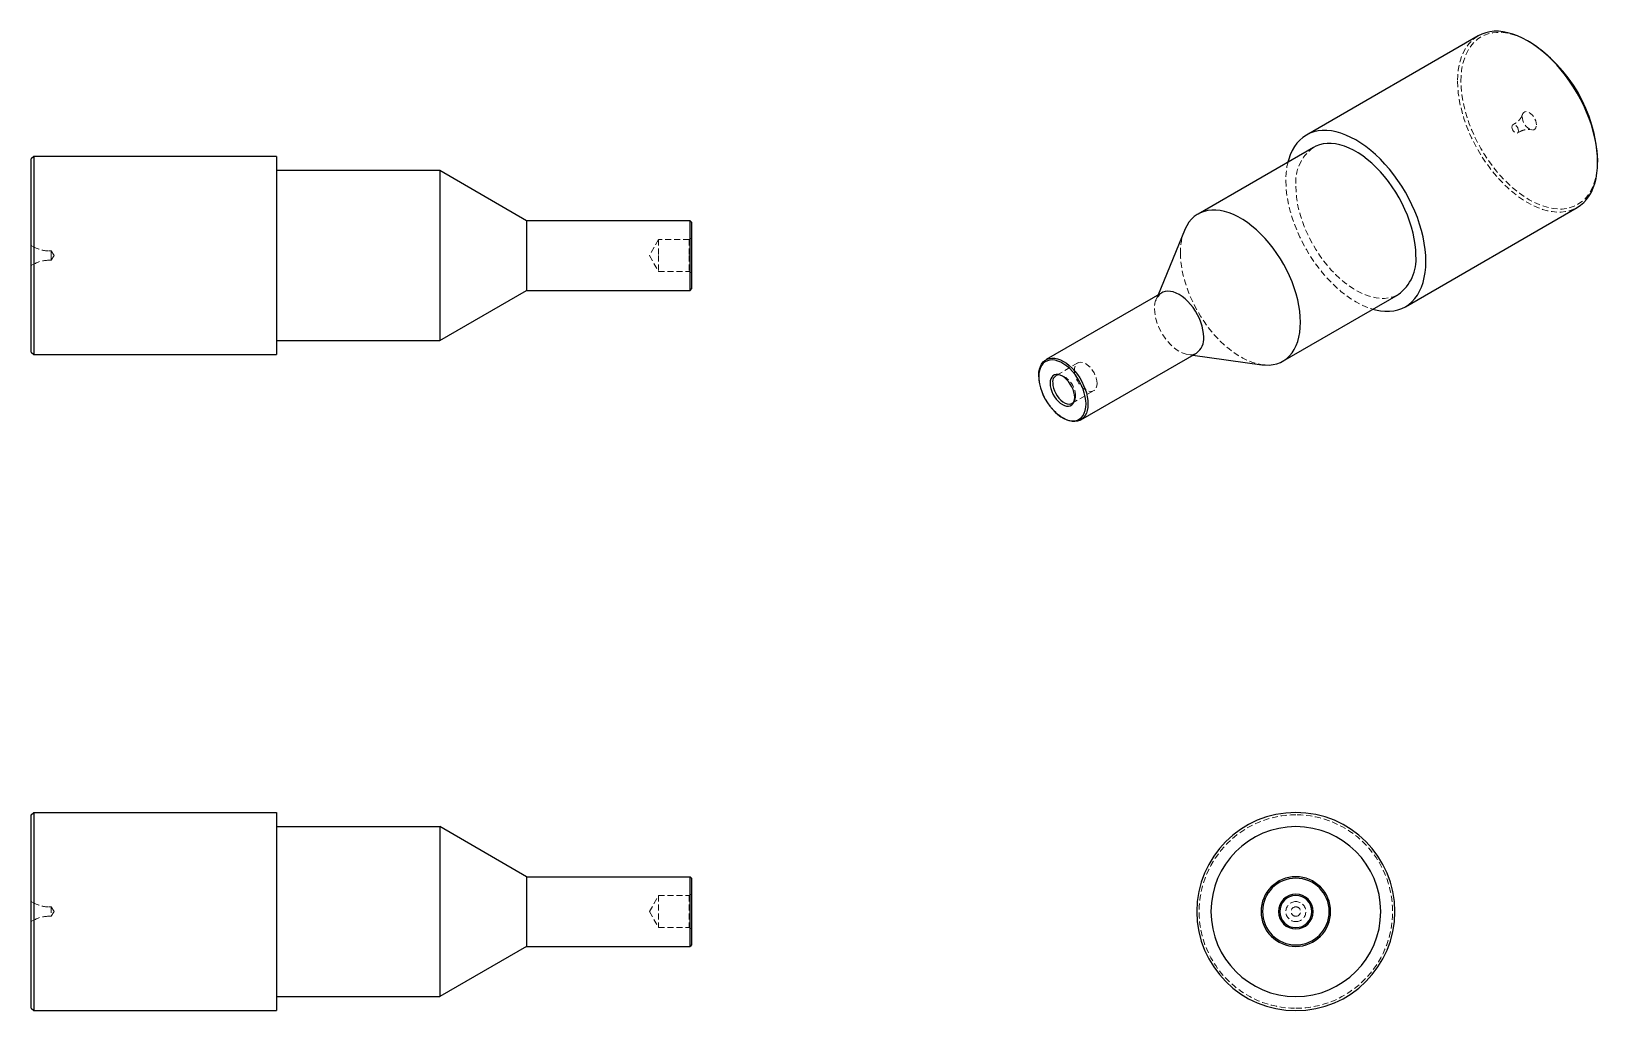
# Model space of a CAD drawing. Header units: millimetres. Extents: x 254 to 586, y 190 to 397.
import ezdxf

# ---------------------------------------------------------------- set-up
doc = ezdxf.new("R2010")
doc.units = ezdxf.units.MM
doc.linetypes.add('HIDDEN', pattern=[1.905, 1.27, -0.635])

msp = doc.modelspace()

# ---------------------------------------------------------------- linework, layer by layer
at = {"color": 7, "linetype": 'Continuous', "lineweight": 25}
for p, q in [((561.02, 396.44), (524.61, 375.41)), ((571.88, 395.19), (571.53, 395.4)), ((526.11, 372.82), (501.64, 358.69)), ((254.77, 370.88), (254.27, 370.38)), ((254.27, 349.88), (254.27, 370.38)), ((306.27, 370.88), (254.77, 370.88)), ((254.77, 370.88), (254.77, 349.88)), ((306.27, 370.88), (306.27, 349.88)), ((586.37, 370.09), (586.37, 369.68)), ((340.87, 367.88), (306.27, 367.88)), ((359.27, 357.25), (340.87, 367.88)), ((340.87, 367.88), (340.87, 349.88)), ((545.61, 339.04), (582.02, 360.06)), ((393.97, 357.25), (359.27, 357.25)), ((359.27, 357.25), (359.27, 349.88)), ((394.27, 356.95), (393.97, 357.25)), ((393.97, 349.88), (393.97, 357.25)), ((394.27, 356.95), (394.27, 349.88)), ((498.75, 355.21), (493.16, 341.53)), ((254.27, 329.38), (254.27, 349.88)), ((254.77, 349.88), (254.77, 328.88)), ((306.27, 349.88), (306.27, 328.88)), ((340.87, 349.88), (340.87, 331.88)), ((359.27, 349.88), (359.27, 342.5)), ((393.97, 342.5), (393.97, 349.88)), ((394.27, 349.88), (394.27, 342.81)), ((340.87, 331.88), (359.27, 342.5)), ((359.27, 342.5), (393.97, 342.5)), ((393.97, 342.5), (394.27, 342.81)), ((493.94, 341.98), (469.41, 327.82)), ((519.64, 327.52), (544.11, 341.64)), ((254.27, 329.38), (254.77, 328.88)), ((254.77, 328.88), (306.27, 328.88)), ((306.27, 331.88), (340.87, 331.88)), ((476.78, 315.04), (501.32, 329.21)), ((500.53, 328.75), (515.18, 326.75)), ((467.88, 324.19), (467.88, 324.44)), ((472.88, 315.53), (473.09, 315.41)), ((254.27, 231.33), (254.77, 231.83)), ((254.27, 190.33), (254.27, 231.33)), ((254.77, 231.83), (254.77, 189.83)), ((254.77, 231.83), (306.27, 231.83)), ((306.27, 231.83), (306.27, 189.83)), ((306.27, 228.83), (340.87, 228.83)), ((340.87, 228.83), (340.87, 192.83)), ((359.27, 218.2), (340.87, 228.83)), ((359.27, 218.2), (359.27, 203.45)), ((359.27, 218.2), (393.97, 218.2)), ((393.97, 203.45), (393.97, 218.2)), ((394.27, 217.9), (393.97, 218.2)), ((394.27, 217.9), (394.27, 203.75)), ((359.27, 203.45), (340.87, 192.83)), ((359.27, 203.45), (393.97, 203.45)), ((394.27, 203.75), (393.97, 203.45)), ((306.27, 192.83), (340.87, 192.83)), ((254.27, 190.33), (254.77, 189.83)), ((254.77, 189.83), (306.27, 189.83))]:
    msp.add_line(p, q, dxfattribs=at)
at = {"color": 7, "linetype": 'HIDDEN', "lineweight": 18}
for p, q in [((570.47, 379.88), (570.32, 379.5)), ((568.81, 377.84), (568.38, 377.59)), ((569.38, 375.86), (569.81, 376.1)), ((572, 376.58), (572.41, 376.52)), ((387.27, 353.28), (385.31, 349.88)), ((387.27, 353.28), (387.27, 349.88)), ((393.77, 353.28), (387.27, 353.28)), ((394.27, 353.57), (393.77, 353.28)), ((393.77, 353.28), (393.77, 349.88)), ((254.76, 351.72), (254.27, 352)), ((258.51, 350.88), (257.91, 350.88)), ((257.91, 348.88), (258.51, 348.88)), ((258.51, 350.88), (258.51, 349.88)), ((259.09, 349.88), (258.51, 350.88)), ((258.51, 349.88), (258.51, 348.88)), ((258.51, 348.88), (259.09, 349.88)), ((385.31, 349.88), (387.27, 346.48)), ((387.27, 349.88), (387.27, 346.48)), ((393.77, 349.88), (393.77, 346.48)), ((254.27, 347.75), (254.76, 348.04)), ((387.27, 346.48), (393.77, 346.48)), ((393.77, 346.48), (394.27, 346.19)), ((493.16, 341.53), (492.76, 340.55)), ((499.49, 328.89), (500.53, 328.75)), ((476.13, 327.11), (471.54, 324.45)), ((472.38, 324.6), (471.95, 324.66)), ((474.94, 318.57), (479.53, 321.22)), ((475.32, 318.82), (475.48, 319.22)), ((254.76, 212.67), (254.27, 212.95)), ((385.31, 210.83), (387.27, 214.23)), ((387.27, 214.23), (387.27, 207.43)), ((387.27, 214.23), (393.77, 214.23)), ((393.77, 214.23), (394.27, 214.51)), ((393.77, 214.23), (393.77, 207.43)), ((257.91, 211.83), (258.51, 211.83)), ((257.91, 209.83), (258.51, 209.83)), ((258.51, 211.83), (258.51, 209.83)), ((259.09, 210.83), (258.51, 211.83)), ((259.09, 210.83), (258.51, 209.83)), ((385.31, 210.83), (387.27, 207.43)), ((254.76, 208.98), (254.27, 208.7)), ((387.27, 207.43), (393.77, 207.43)), ((393.77, 207.43), (394.27, 207.14))]:
    msp.add_line(p, q, dxfattribs=at)
at = {"color": 7, "linetype": 'HIDDEN', "lineweight": 18, "flags": 128}
for points in [[(561.02, 396.44), (561.02, 396.44), (560.3, 395.96), (559.64, 395.39), (559.03, 394.73), (558.49, 393.99), (558.02, 393.17), (557.61, 392.27), (557.28, 391.31), (557.01, 390.27), (556.83, 389.18), (556.71, 388.02), (556.67, 386.82)], [(557.38, 386.82), (557.42, 388), (557.53, 389.12), (557.71, 390.19), (557.97, 391.2), (558.3, 392.14), (558.69, 393.02), (559.15, 393.82), (559.68, 394.54), (560.27, 395.18), (560.92, 395.74), (561.63, 396.21), (562.38, 396.58), (563.19, 396.87), (564.04, 397.06), (564.93, 397.16), (565.86, 397.16), (566.81, 397.06), (567.79, 396.87), (568.8, 396.59), (569.81, 396.21), (570.84, 395.75), (571.88, 395.19), (571.88, 395.19)], [(556.67, 386.82), (556.71, 385.58), (556.83, 384.29), (557.01, 382.98), (557.28, 381.64), (557.61, 380.29), (558.02, 378.92), (558.49, 377.56), (559.03, 376.19), (559.64, 374.84), (560.3, 373.5), (561.02, 372.19), (561.8, 370.9), (562.63, 369.66), (563.5, 368.46), (564.41, 367.31), (565.36, 366.21), (566.33, 365.18), (567.34, 364.21), (568.37, 363.32), (569.41, 362.5), (570.46, 361.76), (571.52, 361.1), (572.58, 360.53), (573.64, 360.06), (574.68, 359.67), (575.71, 359.38), (576.71, 359.19), (577.69, 359.09), (578.64, 359.09), (579.55, 359.19), (580.42, 359.39), (581.25, 359.68), (582.02, 360.06)], [(586.37, 370.09), (586.34, 368.91), (586.23, 367.79), (586.04, 366.72), (585.79, 365.71), (585.46, 364.76), (585.06, 363.89), (584.6, 363.09), (584.07, 362.36), (583.48, 361.72), (582.83, 361.17), (582.13, 360.7), (581.37, 360.32), (580.56, 360.04), (579.71, 359.85), (578.82, 359.75), (577.9, 359.75), (576.94, 359.85), (575.96, 360.04), (574.96, 360.32), (573.94, 360.69), (572.91, 361.16), (571.88, 361.72), (570.84, 362.35), (569.81, 363.08), (568.8, 363.88), (567.79, 364.75), (566.81, 365.69), (565.86, 366.7), (564.93, 367.77), (564.04, 368.9), (563.19, 370.07), (562.38, 371.28), (561.63, 372.54), (560.92, 373.82), (560.27, 375.12), (559.68, 376.44), (559.15, 377.78), (558.69, 379.11), (558.3, 380.45), (557.97, 381.77), (557.71, 383.07), (557.53, 384.36), (557.42, 385.61), (557.38, 386.82)], [(573.38, 377.59), (573.34, 377.99), (573.23, 378.43), (573.05, 378.86), (572.81, 379.27), (572.53, 379.64), (572.21, 379.95), (571.88, 380.19), (571.54, 380.34), (571.23, 380.39), (570.94, 380.35), (570.7, 380.21), (570.52, 379.99), (570.41, 379.69), (570.37, 379.32)], [(570.37, 379.32), (570.41, 378.91), (570.52, 378.48), (570.7, 378.05), (570.94, 377.64), (571.23, 377.27), (571.54, 376.96), (571.88, 376.72), (572.21, 376.57), (572.53, 376.51), (572.81, 376.56), (573.05, 376.69), (573.23, 376.92), (573.34, 377.22), (573.38, 377.59)], [(569.59, 376.32), (569.54, 376.62), (569.42, 376.94), (569.23, 377.23), (569, 377.46), (568.76, 377.6), (568.53, 377.63), (568.34, 377.56), (568.21, 377.39), (568.17, 377.13)], [(568.17, 377.13), (568.21, 376.83), (568.34, 376.51), (568.53, 376.22), (568.76, 375.99), (569, 375.85), (569.23, 375.81), (569.42, 375.89), (569.54, 376.06), (569.59, 376.32)], [(520.26, 365.8), (520.3, 364.55), (520.41, 363.27), (520.6, 361.96), (520.86, 360.62), (521.19, 359.27), (521.6, 357.9), (522.08, 356.53), (522.62, 355.17), (523.22, 353.81), (523.89, 352.48), (524.61, 351.16), (525.38, 349.88), (526.21, 348.64), (527.08, 347.44), (527.99, 346.29), (528.94, 345.19), (529.92, 344.16), (530.92, 343.19), (531.95, 342.29), (532.99, 341.47), (534.05, 340.74), (535.11, 340.08), (536.17, 339.51), (537.22, 339.03), (538.26, 338.65), (538.7, 338.52)], [(522.38, 364.58), (522.42, 363.43), (522.53, 362.25), (522.71, 361.03), (522.97, 359.8), (523.3, 358.55), (523.7, 357.29), (524.17, 356.03), (524.7, 354.78), (525.29, 353.55), (525.94, 352.33), (526.64, 351.14), (527.39, 349.99), (528.19, 348.88), (529.03, 347.83), (529.9, 346.82), (530.81, 345.88), (531.74, 345), (532.68, 344.2), (533.65, 343.47), (534.62, 342.82), (535.6, 342.26), (536.57, 341.78), (537.53, 341.4), (538.48, 341.11), (539.41, 340.91), (540.31, 340.81), (541.19, 340.81), (542.03, 340.9), (542.82, 341.08), (543.58, 341.37), (544.11, 341.64)], [(497.92, 350.45), (497.95, 349.31), (498.07, 348.12), (498.25, 346.91), (498.51, 345.68), (498.84, 344.43), (499.24, 343.17), (499.7, 341.91), (500.23, 340.66), (500.82, 339.42), (501.47, 338.21), (502.18, 337.02), (502.93, 335.87), (503.73, 334.76), (504.56, 333.7), (505.44, 332.7), (506.34, 331.76), (507.27, 330.88), (508.22, 330.08), (509.18, 329.35), (510.16, 328.7), (511.13, 328.14), (512.1, 327.66), (513.07, 327.28), (514.02, 326.99), (514.95, 326.79), (515.18, 326.75)], [(492.42, 338.6), (492.45, 337.86), (492.57, 337.07), (492.76, 336.27), (493.01, 335.46), (493.34, 334.65), (493.73, 333.85), (494.17, 333.08), (494.67, 332.35), (495.21, 331.66), (495.78, 331.03), (496.38, 330.47), (497, 329.98), (497.63, 329.57), (498.26, 329.25), (498.88, 329.03), (499.48, 328.89), (500.05, 328.86), (500.59, 328.93), (501.09, 329.09), (501.32, 329.21)], [(480.24, 322.78), (480.2, 323.31), (480.07, 323.87), (479.88, 324.44), (479.61, 325.01), (479.28, 325.54), (478.9, 326.03), (478.49, 326.45), (478.05, 326.8), (477.61, 327.06), (477.17, 327.21), (476.76, 327.27), (476.38, 327.22), (476.06, 327.06), (475.79, 326.8), (475.59, 326.46), (475.47, 326.04), (475.43, 325.55)], [(475.43, 325.55), (475.47, 325.02), (475.59, 324.45), (475.79, 323.88), (476.06, 323.32), (476.38, 322.78), (476.76, 322.3), (477.17, 321.87), (477.61, 321.53), (478.05, 321.27), (478.49, 321.11), (478.9, 321.06), (479.28, 321.11), (479.61, 321.27), (479.88, 321.52), (480.07, 321.87), (480.2, 322.29), (480.24, 322.78)]]:
    msp.add_lwpolyline(points, dxfattribs=at)
at = {"color": 7, "linetype": 'Continuous', "lineweight": 25, "flags": 128}
for points in [[(586.37, 369.68), (586.34, 370.92), (586.22, 372.21), (586.03, 373.52), (585.77, 374.86), (585.44, 376.21), (585.03, 377.58), (584.56, 378.94), (584.02, 380.31), (583.41, 381.66), (582.75, 383), (582.02, 384.31), (581.25, 385.6), (580.42, 386.84), (579.55, 388.04), (578.64, 389.19), (577.69, 390.29), (576.71, 391.32), (575.71, 392.29), (574.68, 393.18), (573.64, 394), (572.58, 394.74), (571.52, 395.4), (570.46, 395.97), (569.41, 396.44), (568.37, 396.83), (567.34, 397.12), (566.33, 397.31), (565.36, 397.41), (564.41, 397.41), (563.5, 397.31), (562.63, 397.11), (561.8, 396.82), (561.02, 396.44)], [(549.96, 348.66), (549.92, 349.9), (549.81, 351.18), (549.62, 352.5), (549.36, 353.83), (549.02, 355.19), (548.62, 356.55), (548.14, 357.92), (547.6, 359.29), (547, 360.64), (546.33, 361.98), (545.61, 363.29), (544.83, 364.57), (544.01, 365.82), (543.14, 367.02), (542.22, 368.17), (541.28, 369.26), (540.3, 370.3), (539.29, 371.27), (538.26, 372.16), (537.22, 372.98), (536.17, 373.72), (535.11, 374.38), (534.05, 374.94), (532.99, 375.42), (531.95, 375.81), (530.92, 376.1), (529.92, 376.29), (528.94, 376.39), (527.99, 376.39), (527.08, 376.29), (526.21, 376.09), (525.38, 375.8), (524.61, 375.41), (523.89, 374.94), (523.22, 374.37), (522.62, 373.71), (522.08, 372.97), (521.6, 372.15), (521.19, 371.25), (520.86, 370.28), (520.7, 369.69)], [(547.84, 349.88), (547.8, 351.03), (547.69, 352.21), (547.5, 353.42), (547.24, 354.66), (546.91, 355.91), (546.51, 357.16), (546.05, 358.42), (545.52, 359.67), (544.93, 360.91), (544.28, 362.13), (543.58, 363.31), (542.82, 364.46), (542.03, 365.57), (541.19, 366.63), (540.31, 367.63), (539.41, 368.58), (538.48, 369.45), (537.53, 370.26), (536.57, 370.99), (535.6, 371.63), (534.62, 372.2), (533.65, 372.67), (532.68, 373.06), (531.74, 373.35), (530.81, 373.54), (529.9, 373.65), (529.03, 373.65), (528.19, 373.56), (527.39, 373.37), (526.64, 373.09), (526.11, 372.82)], [(582.02, 360.06), (582.02, 360.06), (582.75, 360.54), (583.41, 361.11), (584.02, 361.77), (584.56, 362.51), (585.03, 363.33), (585.44, 364.23), (585.77, 365.19), (586.03, 366.23), (586.22, 367.32), (586.34, 368.48), (586.37, 369.68)], [(523.37, 335.76), (523.33, 336.9), (523.22, 338.09), (523.04, 339.3), (522.78, 340.53), (522.45, 341.78), (522.05, 343.04), (521.58, 344.3), (521.05, 345.55), (520.46, 346.79), (519.81, 348), (519.11, 349.19), (518.36, 350.34), (517.56, 351.45), (516.72, 352.51), (515.85, 353.51), (514.95, 354.45), (514.02, 355.33), (513.07, 356.14), (512.1, 356.86), (511.13, 357.51), (510.16, 358.07), (509.18, 358.55), (508.22, 358.93), (507.27, 359.22), (506.34, 359.42), (505.44, 359.52), (504.56, 359.53), (503.73, 359.44), (502.93, 359.25), (502.18, 358.97), (501.47, 358.59), (500.82, 358.13), (500.23, 357.57), (499.7, 356.93), (499.24, 356.21), (498.84, 355.41), (498.75, 355.21)], [(538.7, 338.52), (539.29, 338.36), (540.3, 338.17), (541.28, 338.07), (542.22, 338.07), (543.14, 338.17), (544.01, 338.36), (544.83, 338.65), (545.61, 339.04), (546.33, 339.52), (547, 340.09), (547.6, 340.75), (548.14, 341.49), (548.62, 342.31), (549.02, 343.2), (549.36, 344.17), (549.62, 345.21), (549.81, 346.3), (549.92, 347.45), (549.96, 348.66)], [(502.85, 332.58), (502.81, 333.33), (502.69, 334.11), (502.51, 334.91), (502.25, 335.73), (501.92, 336.54), (501.53, 337.33), (501.09, 338.1), (500.59, 338.84), (500.05, 339.53), (499.48, 340.16), (498.88, 340.72), (498.26, 341.21), (497.63, 341.61), (497, 341.93), (496.38, 342.16), (495.78, 342.29), (495.21, 342.32), (494.67, 342.26), (494.17, 342.1), (493.94, 341.98)], [(515.18, 326.75), (515.85, 326.69), (516.72, 326.68), (517.56, 326.77), (518.36, 326.96), (519.11, 327.24), (519.81, 327.62), (520.46, 328.09), (521.05, 328.64), (521.58, 329.28), (522.05, 330), (522.45, 330.8), (522.78, 331.67), (523.04, 332.6), (523.22, 333.6), (523.33, 334.65), (523.37, 335.76)], [(467.88, 324.44), (467.92, 325.14), (468.03, 325.79), (468.22, 326.38), (468.48, 326.89), (468.8, 327.33), (469.19, 327.67), (469.64, 327.93), (470.13, 328.09), (470.67, 328.16), (471.25, 328.13), (471.85, 328), (472.47, 327.77), (473.09, 327.45), (473.72, 327.04), (474.34, 326.55), (474.94, 325.99), (475.52, 325.36), (476.06, 324.67), (476.55, 323.94), (477, 323.17), (477.39, 322.37), (477.71, 321.56), (477.97, 320.75), (478.16, 319.95), (478.27, 319.17), (478.31, 318.42)], [(477.89, 318.42), (477.85, 319.16), (477.73, 319.95), (477.53, 320.75), (477.27, 321.56), (476.93, 322.36), (476.53, 323.16), (476.07, 323.92), (475.56, 324.64), (475.01, 325.3), (474.43, 325.91), (473.82, 326.44), (473.2, 326.89), (472.57, 327.25), (471.95, 327.52), (471.34, 327.69), (470.75, 327.76), (470.2, 327.73), (469.69, 327.6), (469.24, 327.37), (468.84, 327.04), (468.5, 326.62), (468.23, 326.12), (468.04, 325.54), (467.92, 324.9), (467.88, 324.19)], [(467.88, 324.19), (467.92, 323.45), (468.04, 322.67), (468.23, 321.86), (468.5, 321.05), (468.84, 320.25), (469.24, 319.46), (469.69, 318.7), (470.2, 317.98), (470.75, 317.31), (471.34, 316.7), (471.95, 316.17), (472.57, 315.72), (473.2, 315.36), (473.82, 315.09), (474.43, 314.92), (475.01, 314.85), (475.56, 314.88), (476.07, 315.01), (476.53, 315.25), (476.93, 315.57), (477.27, 315.99), (477.53, 316.49), (477.73, 317.07), (477.85, 317.72), (477.89, 318.42)], [(475.49, 319.8), (475.45, 320.35), (475.33, 320.92), (475.14, 321.51), (474.88, 322.09), (474.56, 322.65), (474.19, 323.16), (473.77, 323.62), (473.34, 324.01), (472.88, 324.32), (472.43, 324.53), (471.99, 324.65), (471.58, 324.67), (471.21, 324.58), (470.88, 324.4), (470.62, 324.12), (470.43, 323.75), (470.31, 323.31), (470.27, 322.81)], [(470.27, 322.81), (470.31, 322.27), (470.43, 321.69), (470.62, 321.1), (470.88, 320.52), (471.21, 319.97), (471.58, 319.45), (471.99, 318.99), (472.43, 318.6), (472.88, 318.29), (473.34, 318.08), (473.77, 317.96), (474.19, 317.94), (474.56, 318.03), (474.88, 318.22), (475.14, 318.5), (475.33, 318.86), (475.45, 319.3), (475.49, 319.8)], [(470.83, 322.9), (470.87, 322.36), (470.99, 321.8), (471.19, 321.23), (471.46, 320.67), (471.79, 320.13), (472.16, 319.64), (472.58, 319.22), (473.01, 318.87), (473.46, 318.62), (473.89, 318.46), (474.31, 318.41), (474.68, 318.46), (475.01, 318.61), (475.28, 318.87), (475.39, 319.04)], [(478.31, 318.42), (478.27, 317.71), (478.16, 317.06), (477.97, 316.48), (477.71, 315.96), (477.39, 315.53), (477, 315.18), (476.55, 314.92), (476.06, 314.76), (475.52, 314.7), (474.94, 314.73), (474.34, 314.86), (473.72, 315.09), (473.09, 315.41), (473.09, 315.41)]]:
    msp.add_lwpolyline(points, dxfattribs=at)
at = {"color": 7, "linetype": 'Continuous', "lineweight": 25}
for centre, radius, start, end in [((555, 368.71), 31.41, 2.5115, 57.4831), ((538.76, 349.02), 9.11, 305.906, 5.4062), ((499.09, 332.25), 3.77, 306.2403, 5.0718), ((472.29, 323.14), 1.48, 94.6288, 189.3357), ((522.38, 210.83), 21, 90, 270), ((522.38, 210.83), 21, 270, 90), ((522.38, 210.83), 18, 90, 270), ((522.38, 210.83), 18, 270, 90), ((522.38, 210.83), 7.38, 90, 270), ((522.38, 210.83), 7.07, 90, 270), ((522.38, 210.83), 7.38, 270, 90), ((522.38, 210.83), 7.07, 270, 90), ((522.38, 210.83), 3.69, 90, 270), ((522.38, 210.83), 3.4, 90, 270), ((522.38, 210.83), 3.69, 270, 90), ((522.38, 210.83), 3.4, 270, 90)]:
    msp.add_arc(centre, radius, start, end, dxfattribs=at)
at = {"color": 7, "linetype": 'HIDDEN', "lineweight": 18}
for centre, radius, start, end in [((531.45, 365.43), 9.11, 125.906, 185.4062), ((536.38, 365.95), 16.12, 166.5536, 180.5184), ((510.57, 350.68), 12.66, 159.0067, 181.0281), ((257.91, 357.18), 6.3, 240, 270), ((257.91, 342.58), 6.3, 90, 120), ((496.17, 338.94), 3.77, 126.2403, 185.0718), ((479.17, 324.94), 11.3, 182.5205, 237.4741), ((471.12, 320.22), 4.52, 358.7594, 76.5657), ((473.5, 320.04), 2.15, 332.107, 2.1523), ((522.38, 210.83), 20.5, 90, 270), ((522.38, 210.83), 20.5, 270, 90), ((257.91, 218.13), 6.3, 240, 270), ((522.38, 210.83), 2.12, 90, 270), ((522.38, 210.83), 2.12, 270, 90), ((257.91, 203.53), 6.3, 90, 120), ((522.38, 210.83), 1, 90, 270), ((522.38, 210.83), 1, 270, 90)]:
    msp.add_arc(centre, radius, start, end, dxfattribs=at)
for points, knots in [([(570.31, 379.49), (570.27, 379.39), (570.17, 379.18), (569.92, 378.79), (569.55, 378.38), (569.17, 378.05), (568.9, 377.9), (568.8, 377.85)], [0, 0, 0, 0, 0.17682, 0.391564, 0.624411, 0.866877, 1, 1, 1, 1]), ([(569.81, 376.09), (569.89, 376.14), (570.14, 376.29), (570.58, 376.46), (571.11, 376.58), (571.57, 376.61), (571.87, 376.6), (571.98, 376.58), (571.99, 376.58)], [0, 0, 0, 0, 0.110003, 0.347477, 0.573835, 0.785689, 0.979573, 1, 1, 1, 1])]:
    msp.add_open_spline(points, degree=3, knots=knots, dxfattribs=at)

doc.saveas('drawing.dxf')
